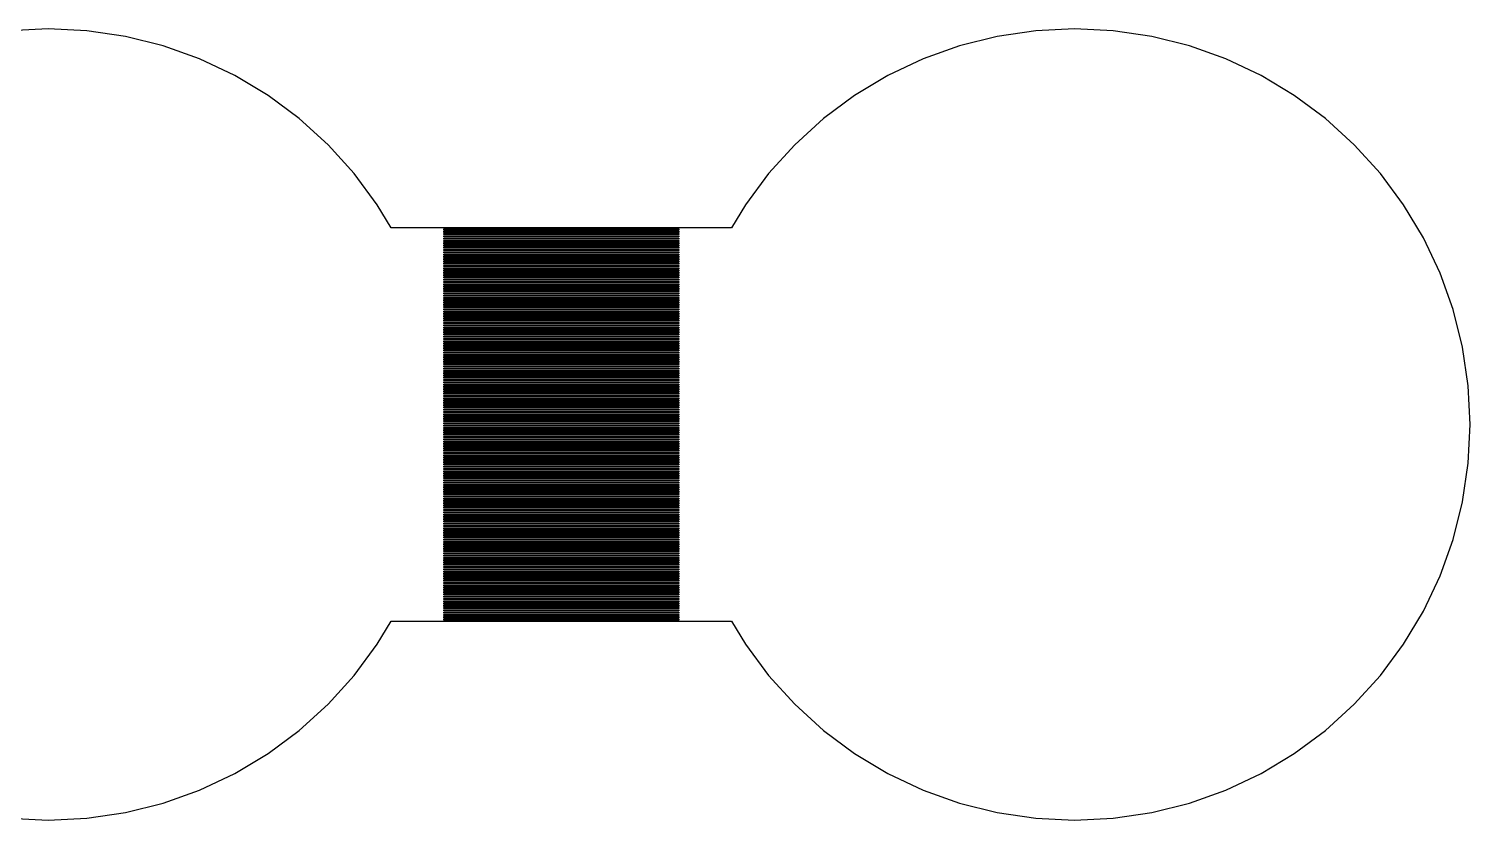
# Model space of a CAD drawing. Extents: x -5 to 101, y -4 to 66.
# Drawn here: x 34.33 to 46.97, y -3.97 to 2.97 of the extents above; entities that cross this region are included whole.
import ezdxf

# ---------------------------------------------------------------- set-up
doc = ezdxf.new("R2010")
doc.units = 0

msp = doc.modelspace()

# ---------------------------------------------------------------- linework, layer by layer
for p, q in [((34.5, 2.96999), (34.1599, 2.95328)), ((34.8401, 2.95328), (34.5, 2.96999)), ((35.177, 2.90332), (34.8401, 2.95328)), ((43.1599, 2.95328), (42.823, 2.90332)), ((43.5, 2.96999), (43.1599, 2.95328)), ((43.8401, 2.95328), (43.5, 2.96999)), ((44.177, 2.90332), (43.8401, 2.95328)), ((35.5073, 2.82057), (35.177, 2.90332)), ((35.8279, 2.70586), (35.5073, 2.82057)), ((42.4927, 2.82057), (42.1721, 2.70586)), ((42.823, 2.90332), (42.4927, 2.82057)), ((44.5073, 2.82057), (44.177, 2.90332)), ((44.8279, 2.70586), (44.5073, 2.82057)), ((36.1358, 2.56026), (35.8279, 2.70586)), ((42.1721, 2.70586), (41.8642, 2.56026)), ((45.1357, 2.56026), (44.8279, 2.70586)), ((36.4278, 2.38519), (36.1358, 2.56026)), ((41.8642, 2.56026), (41.5722, 2.38519)), ((45.4278, 2.38519), (45.1357, 2.56026)), ((36.7014, 2.18234), (36.4278, 2.38519)), ((41.5722, 2.38519), (41.2986, 2.18234)), ((45.7013, 2.18234), (45.4278, 2.38519)), ((36.9537, 1.95366), (36.7014, 2.18234)), ((41.2986, 2.18234), (41.0463, 1.95366)), ((45.9537, 1.95366), (45.7013, 2.18234)), ((37.1824, 1.70134), (36.9537, 1.95366)), ((41.0463, 1.95366), (40.8176, 1.70134)), ((46.1823, 1.70134), (45.9537, 1.95366)), ((37.3852, 1.42783), (37.1824, 1.70134)), ((40.8176, 1.70134), (40.6148, 1.42783)), ((46.3852, 1.42783), (46.1823, 1.70134)), ((37.5068, 1.22499), (37.3852, 1.42783)), ((40.6148, 1.42783), (40.4932, 1.22499)), ((46.5603, 1.13574), (46.3852, 1.42783)), ((40.4932, 1.22499), (37.5068, 1.22499)), ((37.97, 1.20499), (37.97, 1.215)), ((37.97, 1.215), (40.03, 1.215)), ((40.03, 1.20499), (37.97, 1.20499)), ((37.97, 1.185), (37.97, 1.19499)), ((37.97, 1.19499), (40.03, 1.19499)), ((40.03, 1.185), (37.97, 1.185)), ((37.97, 1.16499), (37.97, 1.17499)), ((37.97, 1.17499), (40.03, 1.17499)), ((40.03, 1.16499), (37.97, 1.16499)), ((37.97, 1.14499), (37.97, 1.155)), ((37.97, 1.155), (40.03, 1.155)), ((40.03, 1.14499), (37.97, 1.14499)), ((40.03, 1.215), (40.03, 1.20499)), ((40.03, 1.19499), (40.03, 1.185)), ((40.03, 1.17499), (40.03, 1.16499)), ((40.03, 1.155), (40.03, 1.14499)), ((37.97, 1.125), (37.97, 1.13499)), ((37.97, 1.13499), (40.03, 1.13499)), ((40.03, 1.125), (37.97, 1.125)), ((37.97, 1.105), (37.97, 1.11499)), ((37.97, 1.11499), (40.03, 1.11499)), ((40.03, 1.105), (37.97, 1.105)), ((37.97, 1.08499), (37.97, 1.09499)), ((37.97, 1.09499), (40.03, 1.09499)), ((40.03, 1.08499), (37.97, 1.08499)), ((37.97, 1.06499), (37.97, 1.075)), ((37.97, 1.075), (40.03, 1.075)), ((40.03, 1.06499), (37.97, 1.06499)), ((37.97, 1.045), (37.97, 1.05499)), ((37.97, 1.05499), (40.03, 1.05499)), ((40.03, 1.045), (37.97, 1.045)), ((37.97, 1.02499), (37.97, 1.03499)), ((37.97, 1.03499), (40.03, 1.03499)), ((40.03, 1.02499), (37.97, 1.02499)), ((37.97, 1.00499), (37.97, 1.015)), ((37.97, 1.015), (40.03, 1.015)), ((40.03, 1.13499), (40.03, 1.125)), ((40.03, 1.11499), (40.03, 1.105)), ((40.03, 1.09499), (40.03, 1.08499)), ((40.03, 1.075), (40.03, 1.06499)), ((40.03, 1.05499), (40.03, 1.045)), ((40.03, 1.03499), (40.03, 1.02499)), ((40.03, 1.015), (40.03, 1.00499)), ((46.7059, 0.827911), (46.5603, 1.13574)), ((40.03, 1.00499), (37.97, 1.00499)), ((37.97, 0.984985), (37.97, 0.994995)), ((37.97, 0.994995), (40.03, 0.994995)), ((40.03, 0.984985), (37.97, 0.984985)), ((37.97, 0.964996), (37.97, 0.974991)), ((37.97, 0.974991), (40.03, 0.974991)), ((40.03, 0.964996), (37.97, 0.964996)), ((37.97, 0.944992), (37.97, 0.954987)), ((37.97, 0.954987), (40.03, 0.954987)), ((40.03, 0.944992), (37.97, 0.944992)), ((37.97, 0.924988), (37.97, 0.934998)), ((37.97, 0.934998), (40.03, 0.934998)), ((40.03, 0.924988), (37.97, 0.924988)), ((37.97, 0.904999), (37.97, 0.914993)), ((37.97, 0.914993), (40.03, 0.914993)), ((40.03, 0.904999), (37.97, 0.904999)), ((37.97, 0.884995), (37.97, 0.894989)), ((37.97, 0.894989), (40.03, 0.894989)), ((40.03, 0.884995), (37.97, 0.884995)), ((40.03, 0.994995), (40.03, 0.984985)), ((40.03, 0.974991), (40.03, 0.964996)), ((40.03, 0.954987), (40.03, 0.944992)), ((40.03, 0.934998), (40.03, 0.924988)), ((40.03, 0.914993), (40.03, 0.904999)), ((40.03, 0.894989), (40.03, 0.884995)), ((37.97, 0.86499), (37.97, 0.875)), ((37.97, 0.875), (40.03, 0.875)), ((40.03, 0.86499), (37.97, 0.86499)), ((37.97, 0.844986), (37.97, 0.854996)), ((37.97, 0.854996), (40.03, 0.854996)), ((40.03, 0.844986), (37.97, 0.844986)), ((37.97, 0.824997), (37.97, 0.834991)), ((37.97, 0.834991), (40.03, 0.834991)), ((40.03, 0.824997), (37.97, 0.824997)), ((37.97, 0.804993), (37.97, 0.814987)), ((37.97, 0.814987), (40.03, 0.814987)), ((40.03, 0.804993), (37.97, 0.804993)), ((37.97, 0.784988), (37.97, 0.794998)), ((37.97, 0.794998), (40.03, 0.794998)), ((40.03, 0.784988), (37.97, 0.784988)), ((37.97, 0.764999), (37.97, 0.774994)), ((37.97, 0.774994), (40.03, 0.774994)), ((40.03, 0.764999), (37.97, 0.764999)), ((40.03, 0.875), (40.03, 0.86499)), ((40.03, 0.854996), (40.03, 0.844986)), ((40.03, 0.834991), (40.03, 0.824997)), ((40.03, 0.814987), (40.03, 0.804993)), ((40.03, 0.794998), (40.03, 0.784988)), ((40.03, 0.774994), (40.03, 0.764999)), ((46.8206, 0.507278), (46.7059, 0.827911)), ((37.97, 0.744995), (37.97, 0.75499)), ((37.97, 0.75499), (40.03, 0.75499)), ((40.03, 0.744995), (37.97, 0.744995)), ((37.97, 0.724991), (37.97, 0.734985)), ((37.97, 0.734985), (40.03, 0.734985)), ((40.03, 0.724991), (37.97, 0.724991)), ((37.97, 0.704987), (37.97, 0.714996)), ((37.97, 0.714996), (40.03, 0.714996)), ((40.03, 0.704987), (37.97, 0.704987)), ((37.97, 0.684998), (37.97, 0.694992)), ((37.97, 0.694992), (40.03, 0.694992)), ((40.03, 0.684998), (37.97, 0.684998)), ((37.97, 0.664993), (37.97, 0.674988)), ((37.97, 0.674988), (40.03, 0.674988)), ((40.03, 0.664993), (37.97, 0.664993)), ((37.97, 0.644989), (37.97, 0.654999)), ((37.97, 0.654999), (40.03, 0.654999)), ((40.03, 0.644989), (37.97, 0.644989)), ((37.97, 0.625), (37.97, 0.634995)), ((37.97, 0.634995), (40.03, 0.634995)), ((40.03, 0.75499), (40.03, 0.744995)), ((40.03, 0.734985), (40.03, 0.724991)), ((40.03, 0.714996), (40.03, 0.704987)), ((40.03, 0.694992), (40.03, 0.684998)), ((40.03, 0.674988), (40.03, 0.664993)), ((40.03, 0.654999), (40.03, 0.644989)), ((40.03, 0.634995), (40.03, 0.625)), ((40.03, 0.625), (37.97, 0.625)), ((37.97, 0.604996), (37.97, 0.61499)), ((37.97, 0.61499), (40.03, 0.61499)), ((40.03, 0.604996), (37.97, 0.604996)), ((37.97, 0.584991), (37.97, 0.594986)), ((37.97, 0.594986), (40.03, 0.594986)), ((40.03, 0.584991), (37.97, 0.584991)), ((37.97, 0.564987), (37.97, 0.574997)), ((37.97, 0.574997), (40.03, 0.574997)), ((40.03, 0.564987), (37.97, 0.564987)), ((37.97, 0.544998), (37.97, 0.554993)), ((37.97, 0.554993), (40.03, 0.554993)), ((40.03, 0.544998), (37.97, 0.544998)), ((37.97, 0.524994), (37.97, 0.534988)), ((37.97, 0.534988), (40.03, 0.534988)), ((40.03, 0.524994), (37.97, 0.524994)), ((37.97, 0.50499), (37.97, 0.514999)), ((37.97, 0.514999), (40.03, 0.514999)), ((40.03, 0.61499), (40.03, 0.604996)), ((40.03, 0.594986), (40.03, 0.584991)), ((40.03, 0.574997), (40.03, 0.564987)), ((40.03, 0.554993), (40.03, 0.544998)), ((40.03, 0.534988), (40.03, 0.524994)), ((40.03, 0.514999), (40.03, 0.50499)), ((46.9033, 0.176956), (46.8206, 0.507278)), ((40.03, 0.50499), (37.97, 0.50499)), ((37.97, 0.484985), (37.97, 0.494995)), ((37.97, 0.494995), (40.03, 0.494995)), ((40.03, 0.484985), (37.97, 0.484985)), ((37.97, 0.464996), (37.97, 0.474991)), ((37.97, 0.474991), (40.03, 0.474991)), ((40.03, 0.464996), (37.97, 0.464996)), ((37.97, 0.444992), (37.97, 0.454987)), ((37.97, 0.454987), (40.03, 0.454987)), ((40.03, 0.444992), (37.97, 0.444992)), ((37.97, 0.424988), (37.97, 0.434998)), ((37.97, 0.434998), (40.03, 0.434998)), ((40.03, 0.424988), (37.97, 0.424988)), ((37.97, 0.404999), (37.97, 0.414993)), ((37.97, 0.414993), (40.03, 0.414993)), ((40.03, 0.404999), (37.97, 0.404999)), ((37.97, 0.384995), (37.97, 0.394989)), ((37.97, 0.394989), (40.03, 0.394989)), ((40.03, 0.384995), (37.97, 0.384995)), ((40.03, 0.494995), (40.03, 0.484985)), ((40.03, 0.474991), (40.03, 0.464996)), ((40.03, 0.454987), (40.03, 0.444992)), ((40.03, 0.434998), (40.03, 0.424988)), ((40.03, 0.414993), (40.03, 0.404999)), ((40.03, 0.394989), (40.03, 0.384995)), ((37.97, 0.36499), (37.97, 0.375)), ((37.97, 0.375), (40.03, 0.375)), ((40.03, 0.36499), (37.97, 0.36499)), ((37.97, 0.344986), (37.97, 0.354996)), ((37.97, 0.354996), (40.03, 0.354996)), ((40.03, 0.344986), (37.97, 0.344986)), ((37.97, 0.324997), (37.97, 0.334991)), ((37.97, 0.334991), (40.03, 0.334991)), ((40.03, 0.324997), (37.97, 0.324997)), ((37.97, 0.304993), (37.97, 0.314987)), ((37.97, 0.314987), (40.03, 0.314987)), ((40.03, 0.304993), (37.97, 0.304993)), ((37.97, 0.284988), (37.97, 0.294998)), ((37.97, 0.294998), (40.03, 0.294998)), ((40.03, 0.284988), (37.97, 0.284988)), ((37.97, 0.264999), (37.97, 0.274994)), ((37.97, 0.274994), (40.03, 0.274994)), ((40.03, 0.264999), (37.97, 0.264999)), ((37.97, 0.244995), (37.97, 0.25499)), ((37.97, 0.25499), (40.03, 0.25499)), ((40.03, 0.375), (40.03, 0.36499)), ((40.03, 0.354996), (40.03, 0.344986)), ((40.03, 0.334991), (40.03, 0.324997)), ((40.03, 0.314987), (40.03, 0.304993)), ((40.03, 0.294998), (40.03, 0.284988)), ((40.03, 0.274994), (40.03, 0.264999)), ((40.03, 0.25499), (40.03, 0.244995)), ((40.03, 0.244995), (37.97, 0.244995)), ((37.97, 0.224991), (37.97, 0.234985)), ((37.97, 0.234985), (40.03, 0.234985)), ((40.03, 0.224991), (37.97, 0.224991)), ((37.97, 0.204987), (37.97, 0.214996)), ((37.97, 0.214996), (40.03, 0.214996)), ((40.03, 0.204987), (37.97, 0.204987)), ((37.97, 0.184998), (37.97, 0.194992)), ((37.97, 0.194992), (40.03, 0.194992)), ((40.03, 0.184998), (37.97, 0.184998)), ((37.97, 0.164993), (37.97, 0.174988)), ((37.97, 0.174988), (40.03, 0.174988)), ((40.03, 0.164993), (37.97, 0.164993)), ((37.97, 0.144989), (37.97, 0.154999)), ((37.97, 0.154999), (40.03, 0.154999)), ((40.03, 0.144989), (37.97, 0.144989)), ((37.97, 0.125), (37.97, 0.134995)), ((37.97, 0.134995), (40.03, 0.134995)), ((40.03, 0.234985), (40.03, 0.224991)), ((40.03, 0.214996), (40.03, 0.204987)), ((40.03, 0.194992), (40.03, 0.184998)), ((40.03, 0.174988), (40.03, 0.164993)), ((40.03, 0.154999), (40.03, 0.144989)), ((40.03, 0.134995), (40.03, 0.125)), ((46.9533, -0.159882), (46.9033, 0.176956)), ((40.03, 0.125), (37.97, 0.125)), ((37.97, 0.104996), (37.97, 0.11499)), ((37.97, 0.11499), (40.03, 0.11499)), ((40.03, 0.104996), (37.97, 0.104996)), ((37.97, 0.084991), (37.97, 0.094986)), ((37.97, 0.094986), (40.03, 0.094986)), ((40.03, 0.084991), (37.97, 0.084991)), ((37.97, 0.064987), (37.97, 0.074997)), ((37.97, 0.074997), (40.03, 0.074997)), ((40.03, 0.064987), (37.97, 0.064987)), ((37.97, 0.044998), (37.97, 0.054993)), ((37.97, 0.054993), (40.03, 0.054993)), ((40.03, 0.044998), (37.97, 0.044998)), ((37.97, 0.024994), (37.97, 0.034988)), ((37.97, 0.034988), (40.03, 0.034988)), ((40.03, 0.024994), (37.97, 0.024994)), ((37.97, 0.00499), (37.97, 0.014999)), ((37.97, 0.014999), (40.03, 0.014999)), ((40.03, 0.00499), (37.97, 0.00499)), ((40.03, 0.11499), (40.03, 0.104996)), ((40.03, 0.094986), (40.03, 0.084991)), ((40.03, 0.074997), (40.03, 0.064987)), ((40.03, 0.054993), (40.03, 0.044998)), ((40.03, 0.034988), (40.03, 0.024994)), ((40.03, 0.014999), (40.03, 0.00499)), ((37.97, -0.015015), (37.97, -0.005005)), ((37.97, -0.005005), (40.03, -0.005005)), ((40.03, -0.015015), (37.97, -0.015015)), ((37.97, -0.035004), (37.97, -0.025009)), ((37.97, -0.025009), (40.03, -0.025009)), ((40.03, -0.035004), (37.97, -0.035004)), ((37.97, -0.055008), (37.97, -0.045013)), ((37.97, -0.045013), (40.03, -0.045013)), ((40.03, -0.055008), (37.97, -0.055008)), ((37.97, -0.075012), (37.97, -0.065002)), ((37.97, -0.065002), (40.03, -0.065002)), ((40.03, -0.075012), (37.97, -0.075012)), ((37.97, -0.095001), (37.97, -0.085007)), ((37.97, -0.085007), (40.03, -0.085007)), ((40.03, -0.095001), (37.97, -0.095001)), ((37.97, -0.115005), (37.97, -0.105011)), ((37.97, -0.105011), (40.03, -0.105011)), ((40.03, -0.115005), (37.97, -0.115005)), ((37.97, -0.13501), (37.97, -0.125)), ((37.97, -0.125), (40.03, -0.125)), ((40.03, -0.005005), (40.03, -0.015015)), ((40.03, -0.025009), (40.03, -0.035004)), ((40.03, -0.045013), (40.03, -0.055008)), ((40.03, -0.065002), (40.03, -0.075012)), ((40.03, -0.085007), (40.03, -0.095001)), ((40.03, -0.105011), (40.03, -0.115005)), ((40.03, -0.125), (40.03, -0.13501)), ((40.03, -0.13501), (37.97, -0.13501)), ((37.97, -0.155014), (37.97, -0.145004)), ((37.97, -0.145004), (40.03, -0.145004)), ((40.03, -0.155014), (37.97, -0.155014)), ((37.97, -0.175003), (37.97, -0.165009)), ((37.97, -0.165009), (40.03, -0.165009)), ((40.03, -0.175003), (37.97, -0.175003)), ((37.97, -0.195007), (37.97, -0.185013)), ((37.97, -0.185013), (40.03, -0.185013)), ((40.03, -0.195007), (37.97, -0.195007)), ((37.97, -0.215012), (37.97, -0.205002)), ((37.97, -0.205002), (40.03, -0.205002)), ((40.03, -0.215012), (37.97, -0.215012)), ((37.97, -0.235001), (37.97, -0.225006)), ((37.97, -0.225006), (40.03, -0.225006)), ((40.03, -0.235001), (37.97, -0.235001)), ((37.97, -0.255005), (37.97, -0.24501)), ((37.97, -0.24501), (40.03, -0.24501)), ((40.03, -0.145004), (40.03, -0.155014)), ((40.03, -0.165009), (40.03, -0.175003)), ((40.03, -0.185013), (40.03, -0.195007)), ((40.03, -0.205002), (40.03, -0.215012)), ((40.03, -0.225006), (40.03, -0.235001)), ((40.03, -0.24501), (40.03, -0.255005)), ((46.97, -0.5), (46.9533, -0.159882)), ((40.03, -0.255005), (37.97, -0.255005)), ((37.97, -0.275009), (37.97, -0.265015)), ((37.97, -0.265015), (40.03, -0.265015)), ((40.03, -0.275009), (37.97, -0.275009)), ((37.97, -0.295013), (37.97, -0.285004)), ((37.97, -0.285004), (40.03, -0.285004)), ((40.03, -0.295013), (37.97, -0.295013)), ((37.97, -0.315002), (37.97, -0.305008)), ((37.97, -0.305008), (40.03, -0.305008)), ((40.03, -0.315002), (37.97, -0.315002)), ((37.97, -0.335007), (37.97, -0.325012)), ((37.97, -0.325012), (40.03, -0.325012)), ((40.03, -0.335007), (37.97, -0.335007)), ((37.97, -0.355011), (37.97, -0.345001)), ((37.97, -0.345001), (40.03, -0.345001)), ((40.03, -0.355011), (37.97, -0.355011)), ((37.97, -0.375), (37.97, -0.365005)), ((37.97, -0.365005), (40.03, -0.365005)), ((40.03, -0.375), (37.97, -0.375)), ((40.03, -0.265015), (40.03, -0.275009)), ((40.03, -0.285004), (40.03, -0.295013)), ((40.03, -0.305008), (40.03, -0.315002)), ((40.03, -0.325012), (40.03, -0.335007)), ((40.03, -0.345001), (40.03, -0.355011)), ((40.03, -0.365005), (40.03, -0.375)), ((37.97, -0.395004), (37.97, -0.38501)), ((37.97, -0.38501), (40.03, -0.38501)), ((40.03, -0.395004), (37.97, -0.395004)), ((37.97, -0.415009), (37.97, -0.405014)), ((37.97, -0.405014), (40.03, -0.405014)), ((40.03, -0.415009), (37.97, -0.415009)), ((37.97, -0.435013), (37.97, -0.425003)), ((37.97, -0.425003), (40.03, -0.425003)), ((40.03, -0.435013), (37.97, -0.435013)), ((37.97, -0.455002), (37.97, -0.445007)), ((37.97, -0.445007), (40.03, -0.445007)), ((40.03, -0.455002), (37.97, -0.455002)), ((37.97, -0.475006), (37.97, -0.465012)), ((37.97, -0.465012), (40.03, -0.465012)), ((40.03, -0.475006), (37.97, -0.475006)), ((37.97, -0.49501), (37.97, -0.485001)), ((37.97, -0.485001), (40.03, -0.485001)), ((40.03, -0.49501), (37.97, -0.49501)), ((37.97, -0.514999), (37.97, -0.50499)), ((37.97, -0.50499), (40.03, -0.50499)), ((40.03, -0.38501), (40.03, -0.395004)), ((40.03, -0.405014), (40.03, -0.415009)), ((40.03, -0.425003), (40.03, -0.435013)), ((40.03, -0.445007), (40.03, -0.455002)), ((40.03, -0.465012), (40.03, -0.475006)), ((40.03, -0.485001), (40.03, -0.49501)), ((40.03, -0.50499), (40.03, -0.514999)), ((46.9533, -0.840118), (46.97, -0.5)), ((40.03, -0.514999), (37.97, -0.514999)), ((37.97, -0.534988), (37.97, -0.524994)), ((37.97, -0.524994), (40.03, -0.524994)), ((40.03, -0.534988), (37.97, -0.534988)), ((37.97, -0.554993), (37.97, -0.544998)), ((37.97, -0.544998), (40.03, -0.544998)), ((40.03, -0.554993), (37.97, -0.554993)), ((37.97, -0.574997), (37.97, -0.564987)), ((37.97, -0.564987), (40.03, -0.564987)), ((40.03, -0.574997), (37.97, -0.574997)), ((37.97, -0.594986), (37.97, -0.584991)), ((37.97, -0.584991), (40.03, -0.584991)), ((40.03, -0.594986), (37.97, -0.594986)), ((37.97, -0.61499), (37.97, -0.604996)), ((37.97, -0.604996), (40.03, -0.604996)), ((40.03, -0.61499), (37.97, -0.61499)), ((37.97, -0.634995), (37.97, -0.625)), ((37.97, -0.625), (40.03, -0.625)), ((40.03, -0.524994), (40.03, -0.534988)), ((40.03, -0.544998), (40.03, -0.554993)), ((40.03, -0.564987), (40.03, -0.574997)), ((40.03, -0.584991), (40.03, -0.594986)), ((40.03, -0.604996), (40.03, -0.61499)), ((40.03, -0.625), (40.03, -0.634995)), ((40.03, -0.634995), (37.97, -0.634995)), ((37.97, -0.654999), (37.97, -0.644989)), ((37.97, -0.644989), (40.03, -0.644989)), ((40.03, -0.654999), (37.97, -0.654999)), ((37.97, -0.674988), (37.97, -0.664993)), ((37.97, -0.664993), (40.03, -0.664993)), ((40.03, -0.674988), (37.97, -0.674988)), ((37.97, -0.694992), (37.97, -0.684998)), ((37.97, -0.684998), (40.03, -0.684998)), ((40.03, -0.694992), (37.97, -0.694992)), ((37.97, -0.714996), (37.97, -0.704987)), ((37.97, -0.704987), (40.03, -0.704987)), ((40.03, -0.714996), (37.97, -0.714996)), ((37.97, -0.734985), (37.97, -0.724991)), ((37.97, -0.724991), (40.03, -0.724991)), ((40.03, -0.734985), (37.97, -0.734985)), ((37.97, -0.75499), (37.97, -0.744995)), ((37.97, -0.744995), (40.03, -0.744995)), ((40.03, -0.75499), (37.97, -0.75499)), ((40.03, -0.644989), (40.03, -0.654999)), ((40.03, -0.664993), (40.03, -0.674988)), ((40.03, -0.684998), (40.03, -0.694992)), ((40.03, -0.704987), (40.03, -0.714996)), ((40.03, -0.724991), (40.03, -0.734985)), ((40.03, -0.744995), (40.03, -0.75499)), ((37.97, -0.774994), (37.97, -0.764999)), ((37.97, -0.764999), (40.03, -0.764999)), ((40.03, -0.774994), (37.97, -0.774994)), ((37.97, -0.794998), (37.97, -0.784988)), ((37.97, -0.784988), (40.03, -0.784988)), ((40.03, -0.794998), (37.97, -0.794998)), ((37.97, -0.814987), (37.97, -0.804993)), ((37.97, -0.804993), (40.03, -0.804993)), ((40.03, -0.814987), (37.97, -0.814987)), ((37.97, -0.834991), (37.97, -0.824997)), ((37.97, -0.824997), (40.03, -0.824997)), ((40.03, -0.834991), (37.97, -0.834991)), ((37.97, -0.854996), (37.97, -0.844986)), ((37.97, -0.844986), (40.03, -0.844986)), ((40.03, -0.854996), (37.97, -0.854996)), ((37.97, -0.875), (37.97, -0.86499)), ((37.97, -0.86499), (40.03, -0.86499)), ((40.03, -0.875), (37.97, -0.875)), ((40.03, -0.764999), (40.03, -0.774994)), ((40.03, -0.784988), (40.03, -0.794998)), ((40.03, -0.804993), (40.03, -0.814987)), ((40.03, -0.824997), (40.03, -0.834991)), ((40.03, -0.844986), (40.03, -0.854996)), ((40.03, -0.86499), (40.03, -0.875)), ((46.9033, -1.17696), (46.9533, -0.840118)), ((37.97, -0.894989), (37.97, -0.884995)), ((37.97, -0.884995), (40.03, -0.884995)), ((40.03, -0.894989), (37.97, -0.894989)), ((37.97, -0.914993), (37.97, -0.904999)), ((37.97, -0.904999), (40.03, -0.904999)), ((40.03, -0.914993), (37.97, -0.914993)), ((37.97, -0.934998), (37.97, -0.924988)), ((37.97, -0.924988), (40.03, -0.924988)), ((40.03, -0.934998), (37.97, -0.934998)), ((37.97, -0.954987), (37.97, -0.944992)), ((37.97, -0.944992), (40.03, -0.944992)), ((40.03, -0.954987), (37.97, -0.954987)), ((37.97, -0.974991), (37.97, -0.964996)), ((37.97, -0.964996), (40.03, -0.964996)), ((40.03, -0.974991), (37.97, -0.974991)), ((37.97, -0.994995), (37.97, -0.984985)), ((37.97, -0.984985), (40.03, -0.984985)), ((40.03, -0.994995), (37.97, -0.994995)), ((37.97, -1.015), (37.97, -1.00499)), ((37.97, -1.00499), (40.03, -1.00499)), ((40.03, -0.884995), (40.03, -0.894989)), ((40.03, -0.904999), (40.03, -0.914993)), ((40.03, -0.924988), (40.03, -0.934998)), ((40.03, -0.944992), (40.03, -0.954987)), ((40.03, -0.964996), (40.03, -0.974991)), ((40.03, -0.984985), (40.03, -0.994995)), ((40.03, -1.00499), (40.03, -1.015)), ((40.03, -1.015), (37.97, -1.015)), ((37.97, -1.03499), (37.97, -1.02499)), ((37.97, -1.02499), (40.03, -1.02499)), ((40.03, -1.03499), (37.97, -1.03499)), ((37.97, -1.05499), (37.97, -1.045)), ((37.97, -1.045), (40.03, -1.045)), ((40.03, -1.05499), (37.97, -1.05499)), ((37.97, -1.075), (37.97, -1.06499)), ((37.97, -1.06499), (40.03, -1.06499)), ((40.03, -1.075), (37.97, -1.075)), ((37.97, -1.09499), (37.97, -1.08499)), ((37.97, -1.08499), (40.03, -1.08499)), ((40.03, -1.09499), (37.97, -1.09499)), ((37.97, -1.11499), (37.97, -1.105)), ((37.97, -1.105), (40.03, -1.105)), ((40.03, -1.11499), (37.97, -1.11499)), ((37.97, -1.13499), (37.97, -1.125)), ((37.97, -1.125), (40.03, -1.125)), ((40.03, -1.13499), (37.97, -1.13499)), ((40.03, -1.02499), (40.03, -1.03499)), ((40.03, -1.045), (40.03, -1.05499)), ((40.03, -1.06499), (40.03, -1.075)), ((40.03, -1.08499), (40.03, -1.09499)), ((40.03, -1.105), (40.03, -1.11499)), ((40.03, -1.125), (40.03, -1.13499)), ((37.97, -1.155), (37.97, -1.14499)), ((37.97, -1.14499), (40.03, -1.14499)), ((40.03, -1.155), (37.97, -1.155)), ((37.97, -1.17499), (37.97, -1.16499)), ((37.97, -1.16499), (40.03, -1.16499)), ((40.03, -1.17499), (37.97, -1.17499)), ((37.97, -1.19499), (37.97, -1.185)), ((37.97, -1.185), (40.03, -1.185)), ((40.03, -1.19499), (37.97, -1.19499)), ((37.97, -1.215), (37.97, -1.20499)), ((37.97, -1.20499), (40.03, -1.20499)), ((40.03, -1.215), (37.97, -1.215)), ((37.97, -1.23499), (37.97, -1.22499)), ((37.97, -1.22499), (40.03, -1.22499)), ((40.03, -1.23499), (37.97, -1.23499)), ((37.97, -1.25499), (37.97, -1.245)), ((37.97, -1.245), (40.03, -1.245)), ((40.03, -1.25499), (37.97, -1.25499)), ((40.03, -1.14499), (40.03, -1.155)), ((40.03, -1.16499), (40.03, -1.17499)), ((40.03, -1.185), (40.03, -1.19499)), ((40.03, -1.20499), (40.03, -1.215)), ((40.03, -1.22499), (40.03, -1.23499)), ((40.03, -1.245), (40.03, -1.25499)), ((46.8206, -1.50728), (46.9033, -1.17696)), ((37.97, -1.27499), (37.97, -1.265)), ((37.97, -1.265), (40.03, -1.265)), ((40.03, -1.27499), (37.97, -1.27499)), ((37.97, -1.295), (37.97, -1.28499)), ((37.97, -1.28499), (40.03, -1.28499)), ((40.03, -1.295), (37.97, -1.295)), ((37.97, -1.31499), (37.97, -1.30499)), ((37.97, -1.30499), (40.03, -1.30499)), ((40.03, -1.31499), (37.97, -1.31499)), ((37.97, -1.33499), (37.97, -1.325)), ((37.97, -1.325), (40.03, -1.325)), ((40.03, -1.33499), (37.97, -1.33499)), ((37.97, -1.355), (37.97, -1.34499)), ((37.97, -1.34499), (40.03, -1.34499)), ((40.03, -1.355), (37.97, -1.355)), ((37.97, -1.375), (37.97, -1.36499)), ((37.97, -1.36499), (40.03, -1.36499)), ((40.03, -1.375), (37.97, -1.375)), ((37.97, -1.39499), (37.97, -1.38499)), ((37.97, -1.38499), (40.03, -1.38499)), ((40.03, -1.265), (40.03, -1.27499)), ((40.03, -1.28499), (40.03, -1.295)), ((40.03, -1.30499), (40.03, -1.31499)), ((40.03, -1.325), (40.03, -1.33499)), ((40.03, -1.34499), (40.03, -1.355)), ((40.03, -1.36499), (40.03, -1.375)), ((40.03, -1.38499), (40.03, -1.39499)), ((40.03, -1.39499), (37.97, -1.39499)), ((37.97, -1.41499), (37.97, -1.405)), ((37.97, -1.405), (40.03, -1.405)), ((40.03, -1.41499), (37.97, -1.41499)), ((37.97, -1.435), (37.97, -1.42499)), ((37.97, -1.42499), (40.03, -1.42499)), ((40.03, -1.435), (37.97, -1.435)), ((37.97, -1.45499), (37.97, -1.44499)), ((37.97, -1.44499), (40.03, -1.44499)), ((40.03, -1.45499), (37.97, -1.45499)), ((37.97, -1.47499), (37.97, -1.465)), ((37.97, -1.465), (40.03, -1.465)), ((40.03, -1.47499), (37.97, -1.47499)), ((37.97, -1.495), (37.97, -1.48499)), ((37.97, -1.48499), (40.03, -1.48499)), ((40.03, -1.495), (37.97, -1.495)), ((37.97, -1.515), (37.97, -1.50499)), ((37.97, -1.50499), (40.03, -1.50499)), ((40.03, -1.515), (37.97, -1.515)), ((40.03, -1.405), (40.03, -1.41499)), ((40.03, -1.42499), (40.03, -1.435)), ((40.03, -1.44499), (40.03, -1.45499)), ((40.03, -1.465), (40.03, -1.47499)), ((40.03, -1.48499), (40.03, -1.495)), ((40.03, -1.50499), (40.03, -1.515)), ((46.7059, -1.82791), (46.8206, -1.50728)), ((37.97, -1.53499), (37.97, -1.52499)), ((37.97, -1.52499), (40.03, -1.52499)), ((40.03, -1.53499), (37.97, -1.53499)), ((37.97, -1.55499), (37.97, -1.545)), ((37.97, -1.545), (40.03, -1.545)), ((40.03, -1.55499), (37.97, -1.55499)), ((37.97, -1.575), (37.97, -1.56499)), ((37.97, -1.56499), (40.03, -1.56499)), ((40.03, -1.575), (37.97, -1.575)), ((37.97, -1.59499), (37.97, -1.58499)), ((37.97, -1.58499), (40.03, -1.58499)), ((40.03, -1.59499), (37.97, -1.59499)), ((37.97, -1.61499), (37.97, -1.605)), ((37.97, -1.605), (40.03, -1.605)), ((40.03, -1.61499), (37.97, -1.61499)), ((37.97, -1.63499), (37.97, -1.625)), ((37.97, -1.625), (40.03, -1.625)), ((40.03, -1.63499), (37.97, -1.63499)), ((40.03, -1.52499), (40.03, -1.53499)), ((40.03, -1.545), (40.03, -1.55499)), ((40.03, -1.56499), (40.03, -1.575)), ((40.03, -1.58499), (40.03, -1.59499)), ((40.03, -1.605), (40.03, -1.61499)), ((40.03, -1.625), (40.03, -1.63499)), ((37.97, -1.655), (37.97, -1.64499)), ((37.97, -1.64499), (40.03, -1.64499)), ((40.03, -1.655), (37.97, -1.655)), ((37.97, -1.67499), (37.97, -1.66499)), ((37.97, -1.66499), (40.03, -1.66499)), ((40.03, -1.67499), (37.97, -1.67499)), ((37.97, -1.69499), (37.97, -1.685)), ((37.97, -1.685), (40.03, -1.685)), ((40.03, -1.69499), (37.97, -1.69499)), ((37.97, -1.715), (37.97, -1.70499)), ((37.97, -1.70499), (40.03, -1.70499)), ((40.03, -1.715), (37.97, -1.715)), ((37.97, -1.73499), (37.97, -1.72499)), ((37.97, -1.72499), (40.03, -1.72499)), ((40.03, -1.73499), (37.97, -1.73499)), ((37.97, -1.75499), (37.97, -1.745)), ((37.97, -1.745), (40.03, -1.745)), ((40.03, -1.75499), (37.97, -1.75499)), ((37.97, -1.77499), (37.97, -1.765)), ((37.97, -1.765), (40.03, -1.765)), ((40.03, -1.64499), (40.03, -1.655)), ((40.03, -1.66499), (40.03, -1.67499)), ((40.03, -1.685), (40.03, -1.69499)), ((40.03, -1.70499), (40.03, -1.715)), ((40.03, -1.72499), (40.03, -1.73499)), ((40.03, -1.745), (40.03, -1.75499)), ((40.03, -1.765), (40.03, -1.77499)), ((40.03, -1.77499), (37.97, -1.77499)), ((37.97, -1.795), (37.97, -1.78499)), ((37.97, -1.78499), (40.03, -1.78499)), ((40.03, -1.795), (37.97, -1.795)), ((37.97, -1.81499), (37.97, -1.80499)), ((37.97, -1.80499), (40.03, -1.80499)), ((40.03, -1.81499), (37.97, -1.81499)), ((37.97, -1.83499), (37.97, -1.825)), ((37.97, -1.825), (40.03, -1.825)), ((40.03, -1.83499), (37.97, -1.83499)), ((37.97, -1.855), (37.97, -1.84499)), ((37.97, -1.84499), (40.03, -1.84499)), ((40.03, -1.855), (37.97, -1.855)), ((37.97, -1.875), (37.97, -1.86499)), ((37.97, -1.86499), (40.03, -1.86499)), ((40.03, -1.875), (37.97, -1.875)), ((37.97, -1.89499), (37.97, -1.88499)), ((37.97, -1.88499), (40.03, -1.88499)), ((40.03, -1.89499), (37.97, -1.89499)), ((40.03, -1.78499), (40.03, -1.795)), ((40.03, -1.80499), (40.03, -1.81499)), ((40.03, -1.825), (40.03, -1.83499)), ((40.03, -1.84499), (40.03, -1.855)), ((40.03, -1.86499), (40.03, -1.875)), ((40.03, -1.88499), (40.03, -1.89499)), ((46.5603, -2.13574), (46.7059, -1.82791)), ((37.97, -1.91499), (37.97, -1.905)), ((37.97, -1.905), (40.03, -1.905)), ((40.03, -1.91499), (37.97, -1.91499)), ((37.97, -1.935), (37.97, -1.92499)), ((37.97, -1.92499), (40.03, -1.92499)), ((40.03, -1.935), (37.97, -1.935)), ((37.97, -1.95499), (37.97, -1.94499)), ((37.97, -1.94499), (40.03, -1.94499)), ((40.03, -1.95499), (37.97, -1.95499)), ((37.97, -1.97499), (37.97, -1.965)), ((37.97, -1.965), (40.03, -1.965)), ((40.03, -1.97499), (37.97, -1.97499)), ((37.97, -1.995), (37.97, -1.98499)), ((37.97, -1.98499), (40.03, -1.98499)), ((40.03, -1.995), (37.97, -1.995)), ((37.97, -2.015), (37.97, -2.00499)), ((37.97, -2.00499), (40.03, -2.00499)), ((40.03, -2.015), (37.97, -2.015)), ((40.03, -1.905), (40.03, -1.91499)), ((40.03, -1.92499), (40.03, -1.935)), ((40.03, -1.94499), (40.03, -1.95499)), ((40.03, -1.965), (40.03, -1.97499)), ((40.03, -1.98499), (40.03, -1.995)), ((40.03, -2.00499), (40.03, -2.015)), ((37.97, -2.03499), (37.97, -2.02499)), ((37.97, -2.02499), (40.03, -2.02499)), ((40.03, -2.03499), (37.97, -2.03499)), ((37.97, -2.05499), (37.97, -2.045)), ((37.97, -2.045), (40.03, -2.045)), ((40.03, -2.05499), (37.97, -2.05499)), ((37.97, -2.075), (37.97, -2.06499)), ((37.97, -2.06499), (40.03, -2.06499)), ((40.03, -2.075), (37.97, -2.075)), ((37.97, -2.09499), (37.97, -2.08499)), ((37.97, -2.08499), (40.03, -2.08499)), ((40.03, -2.09499), (37.97, -2.09499)), ((37.97, -2.11499), (37.97, -2.105)), ((37.97, -2.105), (40.03, -2.105)), ((40.03, -2.11499), (37.97, -2.11499)), ((37.97, -2.13499), (37.97, -2.125)), ((37.97, -2.125), (40.03, -2.125)), ((40.03, -2.13499), (37.97, -2.13499)), ((37.97, -2.155), (37.97, -2.14499)), ((37.97, -2.14499), (40.03, -2.14499)), ((40.03, -2.02499), (40.03, -2.03499)), ((40.03, -2.045), (40.03, -2.05499)), ((40.03, -2.06499), (40.03, -2.075)), ((40.03, -2.08499), (40.03, -2.09499)), ((40.03, -2.105), (40.03, -2.11499)), ((40.03, -2.125), (40.03, -2.13499)), ((40.03, -2.14499), (40.03, -2.155)), ((46.3852, -2.42783), (46.5603, -2.13574)), ((37.3852, -2.42783), (37.5068, -2.22499)), ((37.5068, -2.22499), (40.4932, -2.22499)), ((40.03, -2.155), (37.97, -2.155)), ((37.97, -2.17499), (37.97, -2.16499)), ((37.97, -2.16499), (40.03, -2.16499)), ((40.03, -2.17499), (37.97, -2.17499)), ((37.97, -2.19499), (37.97, -2.185)), ((37.97, -2.185), (40.03, -2.185)), ((40.03, -2.19499), (37.97, -2.19499)), ((37.97, -2.215), (37.97, -2.20499)), ((37.97, -2.20499), (40.03, -2.20499)), ((40.03, -2.215), (37.97, -2.215)), ((40.03, -2.16499), (40.03, -2.17499)), ((40.03, -2.185), (40.03, -2.19499)), ((40.03, -2.20499), (40.03, -2.215)), ((40.4932, -2.22499), (40.6148, -2.42783)), ((37.1824, -2.70134), (37.3852, -2.42783)), ((40.6148, -2.42783), (40.8176, -2.70134)), ((46.1823, -2.70134), (46.3852, -2.42783)), ((36.9537, -2.95366), (37.1824, -2.70134)), ((40.8176, -2.70134), (41.0463, -2.95366)), ((45.9537, -2.95366), (46.1823, -2.70134)), ((36.7014, -3.18234), (36.9537, -2.95366)), ((41.0463, -2.95366), (41.2986, -3.18234)), ((45.7013, -3.18234), (45.9537, -2.95366)), ((36.4278, -3.38519), (36.7014, -3.18234)), ((41.2986, -3.18234), (41.5722, -3.38519)), ((45.4278, -3.38519), (45.7013, -3.18234)), ((36.1358, -3.56026), (36.4278, -3.38519)), ((41.5722, -3.38519), (41.8642, -3.56026)), ((45.1357, -3.56026), (45.4278, -3.38519)), ((35.8279, -3.70586), (36.1358, -3.56026)), ((41.8642, -3.56026), (42.1721, -3.70586)), ((44.8279, -3.70586), (45.1357, -3.56026)), ((35.5073, -3.82057), (35.8279, -3.70586)), ((42.1721, -3.70586), (42.4927, -3.82057)), ((44.5073, -3.82057), (44.8279, -3.70586)), ((34.8401, -3.95328), (35.177, -3.90332)), ((35.177, -3.90332), (35.5073, -3.82057)), ((42.4927, -3.82057), (42.823, -3.90332)), ((42.823, -3.90332), (43.1599, -3.95328)), ((43.8401, -3.95328), (44.177, -3.90332)), ((44.177, -3.90332), (44.5073, -3.82057)), ((34.1599, -3.95328), (34.5, -3.96999)), ((34.5, -3.96999), (34.8401, -3.95328)), ((43.1599, -3.95328), (43.5, -3.96999)), ((43.5, -3.96999), (43.8401, -3.95328))]:
    msp.add_line(p, q)

doc.saveas('drawing.dxf')
